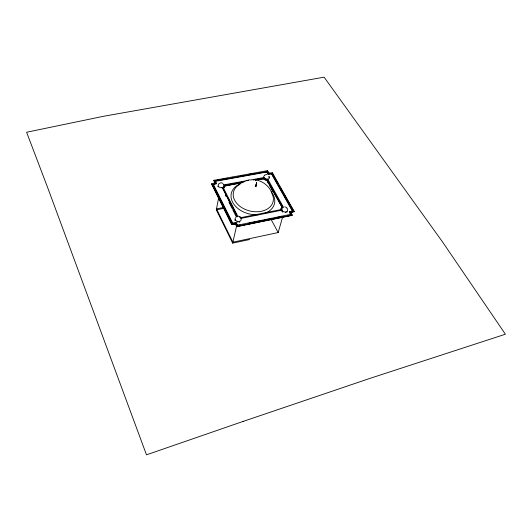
<?xml version="1.0" encoding="UTF-8"?>
<svg xmlns="http://www.w3.org/2000/svg" width="532" height="532" viewBox="0 0 532 532"><rect width="100%" height="100%" fill="white"/><g stroke="black" fill="none" stroke-linecap="round" stroke-linejoin="round"><path stroke-width="0.8" d="M256.417 183.48L256.623 182.596L256.477 183.148M256.537 183.008L256.417 182.789M256.358 183.706L256.278 184.252M256.131 184.777L256.311 183.906M256.557 183.108L256.697 182.802M256.058 184.937L255.912 185.828M256.577 182.808L256.504 182.822M256.497 183.234L256.005 185.874L256.384 186.313M256.005 185.322L256.185 184.411M255.214 186.2L255.925 185.449M214.815 182.842L211.696 183.766L211.623 184.152L231.726 224.424L235.277 224.092L237.073 226.685L292.068 215.393L291.15 212.341L294.143 211.357L272.304 172.747L269.032 173L267.283 170.686L213.997 180.295L214.742 183.234L213.997 180.295M216.192 183.414L213.199 184.305L213.126 184.697L232.484 223.38L213.172 184.71L216.158 183.826L215.407 180.96L266.811 171.67L268.394 174.283L271.553 174.044L292.5 211.184L289.581 212.115L290.612 214.702L289.734 211.756L292.613 210.805L271.653 173.658L268.494 173.898M215.374 181.372L216.158 183.826L215.407 180.96M218.32 186.127L218.173 186.912A2.959 2.101 11.2 0 1 217.994 186.353M249.634 239.526L232.67 243.137L216.305 209.834L218.672 197.778M222.123 187.716L222.17 187.463A2.966 2.101 11.2 0 0 223.846 184.877L248.723 180.315M223.846 184.877L223.792 185.123A2.959 2.101 11.2 0 0 223.427 184.604M224.431 186.586L224.697 185.282L245.006 181.552M255.892 185.808L255.772 186.679M211.696 183.766L231.726 224.424L232.324 224.172M235.31 219.782L235.137 220.554A3.052 2.248 12.8 0 1 234.945 219.962M235.277 224.092L235.363 223.706L231.812 224.038M237.624 225.555L235.982 222.675L232.57 222.994L213.199 184.305M232.67 243.137L236.813 224.963M235.363 223.706L237.073 226.685L237.452 226.346M239.254 221.445L239.074 222.216A3.052 2.248 12.8 0 0 239.759 221.99M239.36 217.003A3.059 2.248 12.8 0 1 240.976 218.406L240.923 218.652A3.059 2.248 12.8 0 1 239.719 221.312A3.059 2.248 12.8 0 1 235.869 220.514A3.059 2.248 12.8 0 1 235.743 217.575M263.686 178.12L263.799 178.267A3.611 2.514 14.1 0 0 267.111 179.636L282.625 207.101L282.432 207.786L266.938 180.321A3.611 2.514 14.1 0 1 263.626 178.958L263.686 178.12L253.126 180.055M282.731 212.135A2.986 2.148 15.9 0 1 281.774 211.131L282.06 210.127A2.986 2.148 15.9 0 1 283.543 207.433L267.722 179.058A2.893 2.015 14.1 0 1 263.978 177.515L263.912 177.761A2.893 2.015 14.1 0 1 264.77 175.46M266.698 172.089L268.381 174.31L266.811 171.67M267.283 170.686L268.933 173.379M266.998 180.907L267.323 179.617M268.953 177.575L269.145 176.804M271.553 174.044L271.653 173.658M272.304 172.747L275.037 178.134M223.507 207.527L216.497 208.863L232.89 242.186L278.176 232.557L282.605 217.063M285.651 212.747L285.87 211.989M289.621 212.135L289.734 211.756M290.326 215.493L292.068 215.393L291.15 212.341M294.143 211.357L291.037 212.72M218.958 183.6L221.126 182.669L223.021 183.46M264.81 174.968L267.13 174.449M282.625 207.101L282.432 207.167A3.731 2.68 15.9 0 0 281.122 209.542L241.182 217.575A3.817 2.806 12.8 0 0 237.724 216.118L223.274 187.73A3.697 2.627 11.2 0 0 224.75 185.442L224.697 185.282M282.306 207.633L266.991 180.102A3.611 2.514 14.1 0 1 263.686 178.739L255.453 180.075M246.057 180.621L249.767 179.776M290.725 214.323L237.711 225.169L235.982 222.675M238.456 225.355L240.085 225.023M248.863 223.254L255.553 221.851M256.889 221.611L262.881 220.354M264.51 220.022L268.58 219.184M269.737 218.978L271.34 218.652M275.097 217.854L281.78 216.511M237.166 226.3L292.181 215.014M238.263 226.18L244.773 224.843M246.402 224.511L255.347 222.675M259.417 221.837L270.801 219.503M272.431 219.171L286.256 216.331M287.885 215.999L289.514 215.666M240.976 218.406L282.06 210.127M216.305 209.834L223.314 208.464M250.333 180.016L263.978 177.515M242.459 182.469L224.657 185.914A3.697 2.627 11.2 0 1 223.181 188.202M243.224 182.536L224.61 186.14A3.697 2.627 11.2 0 1 223.141 188.428M255.4 180.301L263.513 178.805M213.924 180.68L215.54 180.395M217.156 180.102L218.772 179.809M222.802 179.078L224.418 178.792M226.034 178.499L227.643 178.207M231.679 177.482L233.295 177.189M240.557 175.879L242.173 175.587M249.435 174.277L251.051 173.984M252.66 173.691L254.276 173.405M258.313 172.674L259.922 172.381M215.334 181.352L266.712 172.055M292.819 211.902L294.03 211.736L290.791 206.017M234.532 223.187L235.915 223.028M233.003 224.112L235.729 223.852M284.746 206.848L286.289 207.327L287.273 208.364M257.874 180.421C263.779 181.971 268.62 186.253 271.413 191.613M236.161 224.477L237.019 225.721M275.842 179.563L278.269 183.853M279.074 185.282L279.885 186.712M280.69 188.142L289.987 204.587M267.802 182.356L268.607 183.799M269.405 185.242L270.209 186.692M271.014 188.135L273.428 192.478M271.207 219.636L278.176 232.557M222.981 188.262L226.679 195.53M227.417 196.986L236.281 214.423M228.474 199.387L229.212 200.837M233.275 208.83L235.862 213.917M222.17 187.463L237.046 216.75A3.059 2.248 12.8 0 1 237.811 216.684M225.309 195.078L226.053 196.541M229.019 202.399L231.992 208.258M232.737 209.721L236.447 217.036M237.518 222.203A3.052 2.248 12.8 0 1 236.76 221.964M223.959 186.233A2.959 2.101 11.2 0 1 219.876 187.457A2.959 2.101 11.2 0 1 218.778 184.072M268.766 176.298A2.893 2.015 14.1 0 1 268.574 178.971A2.893 2.015 14.1 0 1 264.83 178.712M287.194 211.729A2.986 2.148 15.9 0 1 286.828 212.188M287.566 209.867A2.986 2.148 15.9 0 1 285.139 212.055A2.986 2.148 15.9 0 1 281.774 209.794M286.941 208.75A2.986 2.148 15.9 0 1 287.34 209.289M271.686 192.963A20.382 14.563 13.6 0 1 263.34 210.765A20.382 14.563 13.6 0 1 237.053 203.67A20.382 14.563 13.6 0 1 239.766 184.345M271.101 191.587A22.198 15.893 13.5 0 1 265.062 213.246M259.064 214.629A22.198 15.893 13.5 0 1 233.142 203.164A22.198 15.893 13.5 0 1 240.417 183.806M280.989 210A3.731 2.68 15.9 0 1 281.647 208.059M280.929 210.22A3.724 2.68 15.9 0 1 281.588 208.278M243.117 421.424L146.48 454.827L47.82 188.035L26.6 132.242L103.7 116.255L324.121 77.173L442.458 241.827L505.4 334.222L369.634 378.485L243.117 421.424"/></g></svg>
